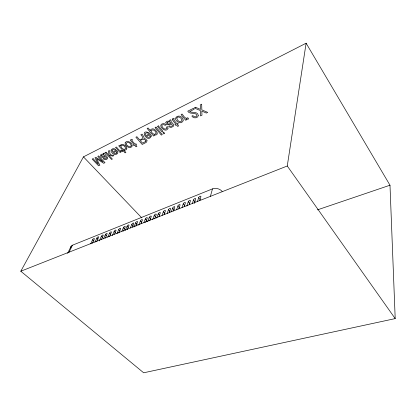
<?xml version="1.0" encoding="UTF-8"?>
<svg xmlns="http://www.w3.org/2000/svg" width="416" height="416" viewBox="0 0 416 416"><rect width="100%" height="100%" fill="white"/><g stroke="black" fill="none" stroke-linecap="round" stroke-linejoin="round"><path stroke-width="0.62" d="M395.2 318.604L287.264 165.994L306.114 43.207L83.455 156.863L20.8 271.232L143.666 372.793L395.2 318.604L389.99 185.214L306.114 43.207M210.397 196.321L212.503 188.874A7.01 5.091 15.4 0 1 222.149 191.396M199.768 200.496L200.876 196.789A1.399 0.655 -40.5 0 0 200.044 196.3A1.399 0.655 -40.5 0 0 198.65 197.678L197.532 201.38M194.345 203.393L195.671 199.077A1.394 0.65 -40.8 0 0 194.86 198.578A1.394 0.65 -40.8 0 0 193.471 199.95L192.322 203.648M189.259 204.573L190.424 200.886A1.383 0.64 -41 0 0 189.634 200.387A1.383 0.64 -41 0 0 188.25 201.755L186.878 206.05M184.174 206.695L185.364 203.013A1.378 0.634 -41.3 0 0 184.595 202.514A1.378 0.634 -41.3 0 0 183.217 203.871L182.016 207.548M178.797 208.816L180.014 205.145A1.368 0.624 -41.6 0 0 179.265 204.641A1.368 0.624 -41.6 0 0 177.892 205.993L176.665 209.659M173.488 210.912L174.73 207.251A1.362 0.619 -41.8 0 0 173.997 206.747A1.362 0.619 -41.8 0 0 172.635 208.088L171.382 211.744M169.281 212.571L170.544 208.92A1.357 0.614 -42 0 0 169.832 208.411A1.357 0.614 -42 0 0 168.47 209.747L167.196 213.398M164.086 214.625L165.376 210.98A1.347 0.603 -42.2 0 0 164.679 210.47A1.347 0.603 -42.2 0 0 163.322 211.801L162.027 215.436M158.954 216.653L160.264 213.018A1.342 0.598 -42.5 0 0 159.588 212.503A1.342 0.598 -42.5 0 0 158.236 213.829L156.697 218.062M154.669 218.863L156.224 214.63A1.336 0.593 -42.7 0 0 155.558 214.115A1.336 0.593 -42.7 0 0 154.211 215.431L152.651 219.658M149.64 220.844L151.221 216.627A1.326 0.582 -42.9 0 0 150.571 216.107A1.326 0.582 -42.9 0 0 149.235 217.417L147.644 221.629M145.657 222.409L147.259 218.202A1.321 0.577 -43 0 0 146.624 217.682A1.321 0.577 -43 0 0 145.293 218.988L143.915 222.591M140.967 223.751L142.366 220.152A1.316 0.572 -43.2 0 0 141.747 219.632A1.316 0.572 -43.2 0 0 140.421 220.927L138.783 225.124M135.871 226.268L137.524 222.087A1.31 0.562 -43.4 0 0 136.921 221.556A1.31 0.562 -43.4 0 0 135.6 222.851L133.942 227.032M132.262 227.193L133.692 223.61A1.305 0.556 -43.6 0 0 133.104 223.085A1.305 0.556 -43.6 0 0 131.789 224.37L130.348 227.947M127.254 229.668L128.95 225.503A1.295 0.551 -43.8 0 0 128.378 224.973A1.295 0.551 -43.8 0 0 127.072 226.252L125.367 230.412M123.484 231.156L125.195 226.996A1.29 0.546 -43.9 0 0 124.639 226.465A1.29 0.546 -43.9 0 0 123.334 227.739L121.857 231.296M118.82 232.991L120.552 228.847A1.284 0.541 -44.1 0 0 120.011 228.316A1.284 0.541 -44.1 0 0 118.711 229.585L116.969 233.724M114.457 234.218L115.965 230.677A1.279 0.53 -44.3 0 0 115.435 230.142A1.279 0.53 -44.3 0 0 114.14 231.405L112.377 235.534M109.569 236.527L111.348 232.409A1.274 0.525 -44.4 0 0 110.833 231.868A1.274 0.525 -44.4 0 0 109.548 233.126L107.76 237.24M105.279 238.155L107.073 234.047A1.269 0.52 -44.6 0 0 106.579 233.506A1.269 0.52 -44.6 0 0 105.295 234.759L103.49 238.857M101.332 239.647L103.147 235.55A1.264 0.515 -44.7 0 0 102.664 235.009A1.264 0.515 -44.7 0 0 101.384 236.252L99.299 240.926M96.736 241.467L98.571 237.385A1.258 0.504 -44.8 0 0 98.098 236.844A1.258 0.504 -44.8 0 0 96.829 238.077L94.983 242.159M92.43 243.194L94.281 239.117A1.248 0.499 -45 0 0 93.824 238.576A1.248 0.499 -45 0 0 92.56 239.808L90.698 243.875M69.108 252.091L72.452 245.211L212.503 188.874M67.631 253.401L70.98 246.527M20.8 271.232L287.264 165.994M317.429 209.862L389.99 185.214M92.56 239.808L93.969 241.145M96.829 238.077L98.062 239.257M101.384 236.252L102.617 237.442M105.295 234.759L106.527 235.955M109.548 233.126L110.781 234.333M114.14 231.405L115.372 232.622M118.711 229.585L119.943 230.812M123.334 227.739L124.566 228.977M127.072 226.252L128.3 227.495M131.789 224.37L133.016 225.628M135.6 222.851L137.238 224.536M140.421 220.927L141.648 222.206M83.455 156.863L141.814 217.896M145.293 218.988L146.52 220.272M149.235 217.417L150.868 219.144M154.211 215.431L155.433 216.736M158.236 213.829L159.458 215.14M163.322 211.801L164.949 213.569M168.47 209.747L170.092 211.531M172.635 208.088L174.252 209.882M177.892 205.993L179.509 207.802M183.217 203.871L184.829 205.696M188.25 201.755L189.857 203.596M193.471 199.95L195.078 201.812M198.65 197.678L200.252 199.55M70.85 247.962A6.053 3.567 23.1 0 1 72.452 245.211M147.061 140.795L146.359 142.334L142.194 144.461L135.892 137.202L136.895 136.698L139.615 139.833C143.598 138.908 143.26 137.134 140.847 134.716L142.095 134.092L143.978 137.134L143.858 138.382L145.834 139.043L147.061 140.795M167.133 122.725L167.352 123.526L168.126 124.046L171.319 123.469C170.643 121.919 168.116 121.124 167.133 122.725M111.998 150.4L112.757 152.121L116.496 150.259C120.806 153.67 113.963 156.478 112.003 152.75C108.737 150.124 113.516 146.947 115.809 149.62L114.967 150.041L112.965 149.568L111.998 150.4M183.191 120.11L182.718 121.68L181.152 122.632A3.188 2.522 24.1 0 1 179.088 122.543C169.931 118.373 181.173 111.738 183.191 120.11M151.336 135.97C147.836 144.409 138.44 127.941 149.287 132.917L148.366 133.375C146.832 131.773 143.738 133.806 145.917 135.616L149.973 133.598L151.336 135.97M165.854 122.569C165.937 127.005 171.148 122.985 172.552 125.091L172.214 125.887L170.934 126.454L169.499 125.835L168.589 126.282L169.962 127.275L171.423 127.317L173.191 126.459L173.805 125.46L173.389 124.322L170.758 121.072L170.674 120.687L171.174 120.453L170.602 119.746L169.478 120.302L169.645 121.321C168.366 120.874 166.27 121.02 165.854 122.569M176.769 118.04L177.544 120.151L179.249 121.555A1.768 1.399 24.1 0 0 180.653 121.737C184.46 120.416 178.428 114.535 176.769 118.04M130.572 140.01L131.061 141.154L134.108 144.628L133.39 144.981L134.02 145.699L134.742 145.345L136.016 146.796L136.921 146.354L135.647 144.898L136.5 144.477L135.871 143.759L135.018 144.18L132.007 140.754L131.872 140.286L132.501 139.916L131.888 139.214L130.572 140.01M120.916 145.907C120.812 147.888 123.807 150.514 125.533 148.772C125.913 146.775 122.486 143.78 120.916 145.907M103.428 153.452L103.678 154.346C102.138 153.395 99.164 154.944 100.932 156.671C102.404 159.026 105.378 155.61 106.642 157.69L106.408 158.382L105.316 158.865L103.964 158.304L103.189 158.688C104.322 160.321 107.791 159.838 107.754 157.706C106.538 155.886 104.588 154.372 104.39 152.979L103.428 153.452M125.143 142.917C124.888 145.023 126.922 146.718 128.7 147.425A3.037 2.215 26.6 0 0 130.614 147.524C135.715 145.454 127.338 138.388 125.143 142.917M168.054 128.138C166.026 134.233 156.192 124.493 163.358 123.599A2.621 2.028 25.3 0 1 164.96 124.056L166.031 124.878L165.09 125.346L163.8 124.613L162.214 124.951A1.576 1.217 25.4 0 0 161.876 125.882C162.328 127.702 164.752 130.172 166.624 128.57L166.504 127.072L167.45 126.604L168.054 128.138M172.266 119.09L172.708 120.333L175.724 124.072L174.928 124.462L175.552 125.237L176.348 124.842L177.606 126.407L178.604 125.918L177.346 124.353L178.287 123.89L177.663 123.115L176.722 123.578L173.748 119.886L173.638 119.382L174.335 118.971L173.732 118.217L172.266 119.09M150.566 129.964L150.446 130.77L148.086 127.967L147.144 128.445L153.561 136.032L154.476 135.585L153.868 134.867C161.704 136.526 154.097 125.284 150.566 129.964M156.146 133.136C155.184 136.089 150.852 132.886 151.304 130.65C152.922 128.57 155.86 131.217 156.146 133.136M126.833 148.481C126.771 150.02 124.81 150.478 123.614 149.932L125.897 152.469L125.05 152.885L118.706 145.829L119.512 145.428L120.104 146.089C120.77 142.074 126.807 145.548 126.833 148.481M131.212 145.626L130.884 146.302L130.083 146.708A1.68 1.227 26.6 0 1 128.778 146.531C122.304 142.834 130.151 140.031 131.212 145.626M198.281 115.783C197.475 118.56 193.206 118.487 191.87 116.095L192.915 115.58C193.705 116.818 195.546 117.374 196.643 116.21L196.914 115.664C196.009 111.374 189.67 115.06 187.756 111.176L193.393 108.347L194.116 109.283L189.628 111.53C192.26 113.199 198.167 111.119 198.281 115.783M116.828 152.76C116.386 154.31 114.176 153.769 113.396 152.786L116.23 151.382L116.828 152.76M150.186 136.266C149.687 137.878 147.373 137.42 146.557 136.323L149.63 134.794L150.186 136.266M145.74 141.071L145.366 141.653L142.47 143.13L140.327 140.655C141.752 139.303 145.35 138.263 145.74 141.071M101.686 155.251L101.577 155.896L102.565 156.718L105.383 156.25L103.506 154.851L101.686 155.251M121.904 150.493C119.512 151.908 117.775 148.179 116.376 146.999L115.508 147.436L120.13 152.542L120.952 152.136L120.162 151.258L121.893 151.705L122.72 151.398L121.904 150.493M187.85 117.905C185.245 119.558 183.43 115.44 182.109 114.01L181.095 114.52L185.64 120.266L186.602 119.792L185.822 118.804L187.694 119.288L188.651 118.924L187.85 117.905M93.085 158.688L92.227 159.12L98.566 165.812L99.861 165.178L96.429 158.553L103.698 163.301L104.993 162.666L98.654 155.891L97.786 156.328L103.158 162.032L95.883 157.284L94.983 157.737L98.42 164.356L93.085 158.688M106.028 152.194L105.217 152.599L111.55 159.458L112.362 159.063L108.696 155.085L112.824 156.14L113.911 155.605L110.25 154.684L109.392 150.504L108.306 151.05L109.075 154.378L107.77 154.086L106.028 152.194M156.016 127.104L155.064 127.582L161.335 135.091L162.287 134.628L156.016 127.104M158.423 125.897L157.451 126.386L162.011 131.872L162.984 131.394L158.423 125.897M195.556 107.26L194.168 107.957L200.403 110.588L200.543 115.903L201.984 115.201L201.812 111.056L206.326 113.074L207.714 112.398L201.838 109.876L201.687 104.182L200.242 104.91L200.476 109.418L195.556 107.26M163.826 132.413L162.854 132.886L163.717 133.926L164.689 133.453L163.826 132.413"/></g></svg>
